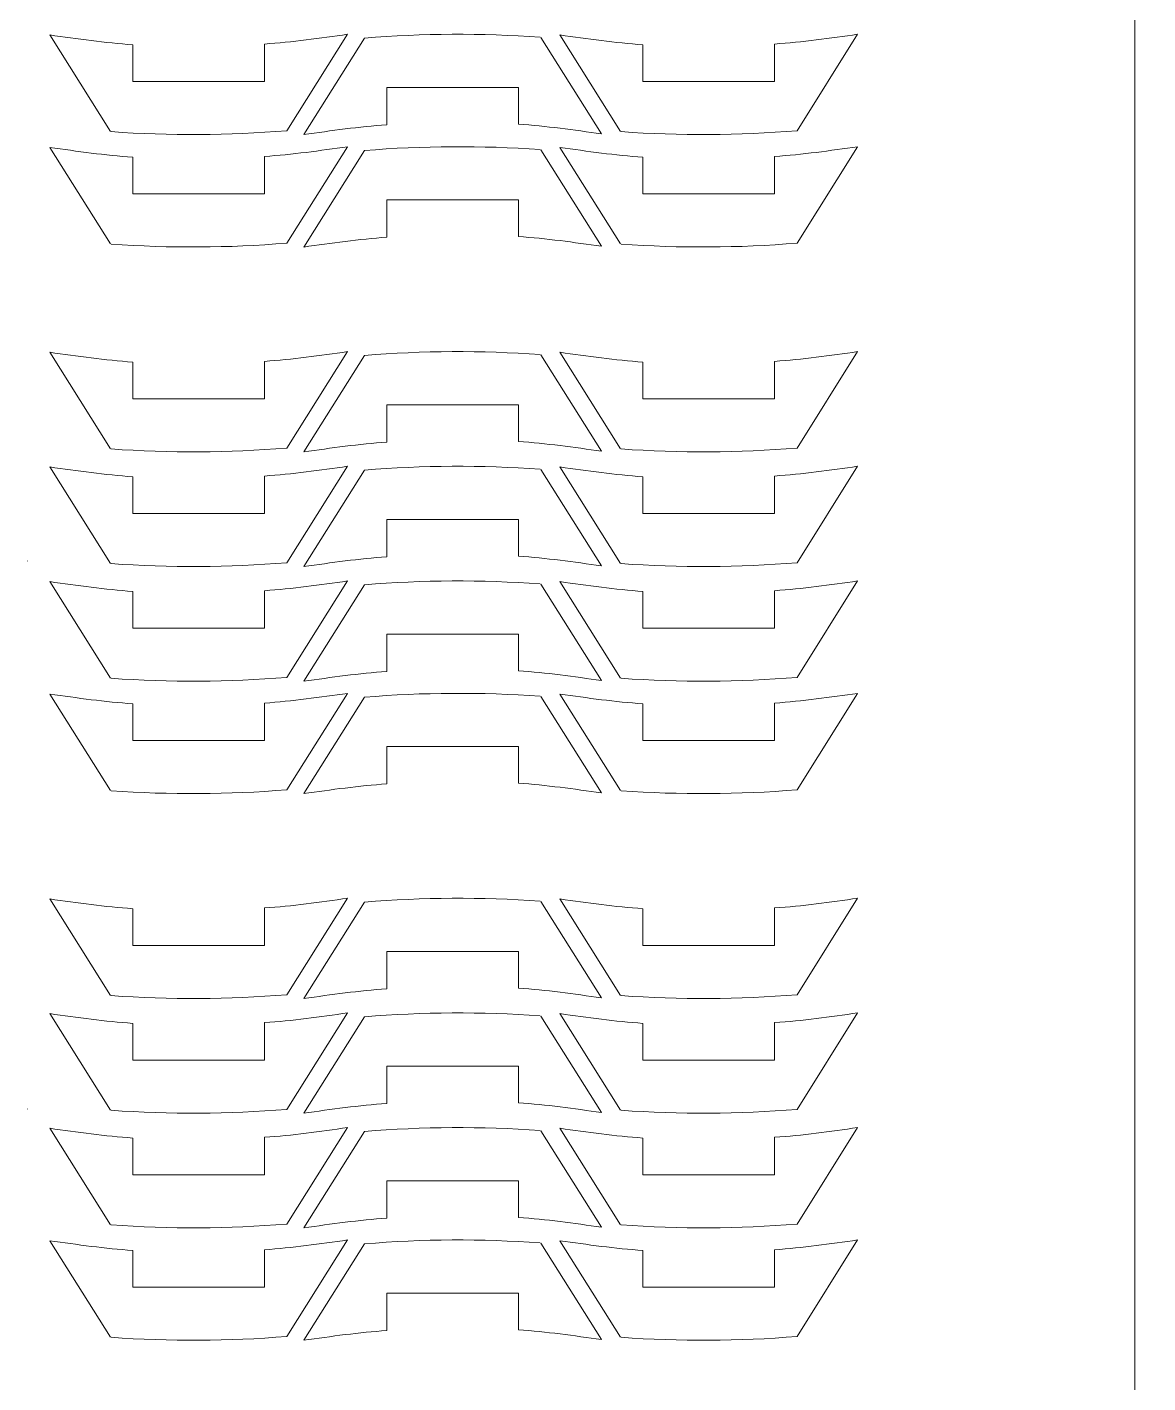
# Model space of a CAD drawing. Header units: centimetres. Extents: x -226 to -75, y 0 to 222.
# Drawn here: x -202.15 to -195.76, y 14.77 to 22.49 of the extents above; entities that cross this region are included whole.
import ezdxf

# ---------------------------------------------------------------- set-up
doc = ezdxf.new("R2010")
doc.units = ezdxf.units.CM
doc.header["$MEASUREMENT"] = 0
doc.layers.add('layer 1', color=7, linetype='Continuous')

msp = doc.modelspace()

# ---------------------------------------------------------------- linework, layer by layer
at = {"layer": 'layer 1', "color": 250, "lineweight": 20}
for points in [[(-225.83724, 0.31703), (-195.83724, 0.31703), (-195.83724, 30.31703), (-225.83724, 30.31703), (-225.83724, 0.31703)], [(-195.83724, 0.31703), (-165.83724, 0.31703), (-165.83724, 30.31703), (-195.83724, 30.31703), (-195.83724, 0.31703)]]:
    msp.add_lwpolyline(points, close=True, dxfattribs=at)
at = {"layer": 'layer 1', "color": 1, "lineweight": 9}
for points, knots in [([(-201.54385, 22.38769), (-201.70083, 22.39806), (-201.86085, 22.42085), (-202.01639, 22.44311), (-202.01639, 22.44311), (-202.01639, 22.44311), (-201.67152, 21.89397), (-201.67152, 21.89397)], [0, 0, 0, 0, 0.3333333, 0.3333333, 0.3333333, 0.3333333, 1, 1, 1, 1]), ([(-200.79388, 22.39168), (-200.6369, 22.40205), (-200.47688, 22.42484), (-200.32134, 22.4471), (-200.32134, 22.4471), (-200.32134, 22.4471), (-200.66621, 21.89797), (-200.66621, 21.89797)], [0, 0, 0, 0, 0.3333333, 0.3333333, 0.3333333, 0.3333333, 1, 1, 1, 1]), ([(-200.09784, 21.93128), (-200.25479, 21.92091), (-200.41484, 21.89812), (-200.57038, 21.87586), (-200.57038, 21.87586), (-200.57038, 21.87586), (-200.22551, 22.42499), (-200.22551, 22.42499)], [0, 0, 0, 0, 0.3333333, 0.3333333, 0.3333333, 0.3333333, 1, 1, 1, 1]), ([(-199.34784, 21.93528), (-199.19089, 21.9249), (-199.03084, 21.90212), (-198.8753, 21.87986), (-198.8753, 21.87986), (-198.8753, 21.87986), (-199.22017, 22.42899), (-199.22017, 22.42899)], [0, 0, 0, 0, 0.3333333, 0.3333333, 0.3333333, 0.3333333, 1, 1, 1, 1]), ([(-198.63898, 22.38769), (-198.79596, 22.39806), (-198.95598, 22.42085), (-199.11152, 22.44311), (-199.11152, 22.44311), (-199.11152, 22.44311), (-198.76665, 21.89397), (-198.76665, 21.89397)], [0, 0, 0, 0, 0.3333333, 0.3333333, 0.3333333, 0.3333333, 1, 1, 1, 1]), ([(-197.88901, 22.39168), (-197.73203, 22.40205), (-197.57201, 22.42484), (-197.41647, 22.4471), (-197.41647, 22.4471), (-197.41647, 22.4471), (-197.76134, 21.89797), (-197.76134, 21.89797)], [0, 0, 0, 0, 0.3333333, 0.3333333, 0.3333333, 0.3333333, 1, 1, 1, 1]), ([(-201.54385, 21.74762), (-201.70083, 21.75799), (-201.86085, 21.78078), (-202.01639, 21.80304), (-202.01639, 21.80304), (-202.01639, 21.80304), (-201.67152, 21.25391), (-201.67152, 21.25391)], [0, 0, 0, 0, 0.3333333, 0.3333333, 0.3333333, 0.3333333, 1, 1, 1, 1]), ([(-200.79388, 21.75162), (-200.6369, 21.76199), (-200.47688, 21.78478), (-200.32134, 21.80704), (-200.32134, 21.80704), (-200.32134, 21.80704), (-200.66621, 21.2579), (-200.66621, 21.2579)], [0, 0, 0, 0, 0.3333333, 0.3333333, 0.3333333, 0.3333333, 1, 1, 1, 1]), ([(-200.09784, 21.29121), (-200.25479, 21.28084), (-200.41484, 21.25805), (-200.57038, 21.23579), (-200.57038, 21.23579), (-200.57038, 21.23579), (-200.22551, 21.78493), (-200.22551, 21.78493)], [0, 0, 0, 0, 0.3333333, 0.3333333, 0.3333333, 0.3333333, 1, 1, 1, 1]), ([(-199.34784, 21.29521), (-199.19089, 21.28484), (-199.03084, 21.26205), (-198.8753, 21.23979), (-198.8753, 21.23979), (-198.8753, 21.23979), (-199.22017, 21.78892), (-199.22017, 21.78892)], [0, 0, 0, 0, 0.3333333, 0.3333333, 0.3333333, 0.3333333, 1, 1, 1, 1]), ([(-198.63898, 21.74762), (-198.79596, 21.75799), (-198.95598, 21.78078), (-199.11152, 21.80304), (-199.11152, 21.80304), (-199.11152, 21.80304), (-198.76665, 21.25391), (-198.76665, 21.25391)], [0, 0, 0, 0, 0.3333333, 0.3333333, 0.3333333, 0.3333333, 1, 1, 1, 1]), ([(-197.88901, 21.75162), (-197.73203, 21.76199), (-197.57201, 21.78478), (-197.41647, 21.80704), (-197.41647, 21.80704), (-197.41647, 21.80704), (-197.76134, 21.2579), (-197.76134, 21.2579)], [0, 0, 0, 0, 0.3333333, 0.3333333, 0.3333333, 0.3333333, 1, 1, 1, 1]), ([(-201.54385, 20.58066), (-201.70083, 20.59103), (-201.86085, 20.61382), (-202.01639, 20.63608), (-202.01639, 20.63608), (-202.01639, 20.63608), (-201.67152, 20.08695), (-201.67152, 20.08695)], [0, 0, 0, 0, 0.3333333, 0.3333333, 0.3333333, 0.3333333, 1, 1, 1, 1]), ([(-200.79388, 20.58466), (-200.6369, 20.59503), (-200.47688, 20.61782), (-200.32134, 20.64008), (-200.32134, 20.64008), (-200.32134, 20.64008), (-200.66621, 20.09095), (-200.66621, 20.09095)], [0, 0, 0, 0, 0.3333333, 0.3333333, 0.3333333, 0.3333333, 1, 1, 1, 1]), ([(-200.09784, 20.12426), (-200.25479, 20.11388), (-200.41484, 20.0911), (-200.57038, 20.06884), (-200.57038, 20.06884), (-200.57038, 20.06884), (-200.22551, 20.61797), (-200.22551, 20.61797)], [0, 0, 0, 0, 0.3333333, 0.3333333, 0.3333333, 0.3333333, 1, 1, 1, 1]), ([(-199.34784, 20.12825), (-199.19089, 20.11788), (-199.03084, 20.09509), (-198.8753, 20.07283), (-198.8753, 20.07283), (-198.8753, 20.07283), (-199.22017, 20.62197), (-199.22017, 20.62197)], [0, 0, 0, 0, 0.3333333, 0.3333333, 0.3333333, 0.3333333, 1, 1, 1, 1]), ([(-198.63898, 20.58066), (-198.79596, 20.59103), (-198.95598, 20.61382), (-199.11152, 20.63608), (-199.11152, 20.63608), (-199.11152, 20.63608), (-198.76665, 20.08695), (-198.76665, 20.08695)], [0, 0, 0, 0, 0.3333333, 0.3333333, 0.3333333, 0.3333333, 1, 1, 1, 1]), ([(-197.88901, 20.58466), (-197.73203, 20.59503), (-197.57201, 20.61782), (-197.41647, 20.64008), (-197.41647, 20.64008), (-197.41647, 20.64008), (-197.76134, 20.09095), (-197.76134, 20.09095)], [0, 0, 0, 0, 0.3333333, 0.3333333, 0.3333333, 0.3333333, 1, 1, 1, 1]), ([(-201.54385, 19.92768), (-201.70083, 19.93809), (-201.86085, 19.96088), (-202.01639, 19.98314), (-202.01639, 19.98314), (-202.01639, 19.98314), (-201.67152, 19.434), (-201.67152, 19.434)], [0, 0, 0, 0, 0.3333333, 0.3333333, 0.3333333, 0.3333333, 1, 1, 1, 1]), ([(-200.79388, 19.93168), (-200.6369, 19.94208), (-200.47688, 19.96487), (-200.32134, 19.98713), (-200.32134, 19.98713), (-200.32134, 19.98713), (-200.66621, 19.438), (-200.66621, 19.438)], [0, 0, 0, 0, 0.3333333, 0.3333333, 0.3333333, 0.3333333, 1, 1, 1, 1]), ([(-200.09784, 19.47128), (-200.25479, 19.46094), (-200.41484, 19.43815), (-200.57038, 19.41589), (-200.57038, 19.41589), (-200.57038, 19.41589), (-200.22551, 19.96502), (-200.22551, 19.96502)], [0, 0, 0, 0, 0.3333333, 0.3333333, 0.3333333, 0.3333333, 1, 1, 1, 1]), ([(-199.34784, 19.47527), (-199.19089, 19.46493), (-199.03084, 19.44214), (-198.8753, 19.41988), (-198.8753, 19.41988), (-198.8753, 19.41988), (-199.22017, 19.96902), (-199.22017, 19.96902)], [0, 0, 0, 0, 0.3333333, 0.3333333, 0.3333333, 0.3333333, 1, 1, 1, 1]), ([(-198.63898, 19.92768), (-198.79596, 19.93809), (-198.95598, 19.96088), (-199.11152, 19.98314), (-199.11152, 19.98314), (-199.11152, 19.98314), (-198.76665, 19.434), (-198.76665, 19.434)], [0, 0, 0, 0, 0.3333333, 0.3333333, 0.3333333, 0.3333333, 1, 1, 1, 1]), ([(-197.88901, 19.93168), (-197.73203, 19.94208), (-197.57201, 19.96487), (-197.41647, 19.98713), (-197.41647, 19.98713), (-197.41647, 19.98713), (-197.76134, 19.438), (-197.76134, 19.438)], [0, 0, 0, 0, 0.3333333, 0.3333333, 0.3333333, 0.3333333, 1, 1, 1, 1]), ([(-202.14333, 19.44664), (-202.14333, 19.44664), (-202.14333, 19.44735), (-202.14333, 19.44735), (-202.14333, 19.44735), (-202.14333, 19.44735), (-202.14333, 19.44802), (-202.14333, 19.44802), (-202.14333, 19.44802), (-202.14333, 19.44802), (-202.14333, 19.44664), (-202.14333, 19.44664)], [0, 0, 0, 0, 0.25, 0.25, 0.25, 0.25, 0.5, 0.5, 0.5, 0.5, 1, 1, 1, 1]), ([(-201.54385, 19.27473), (-201.70083, 19.2851), (-201.86085, 19.30789), (-202.01639, 19.33015), (-202.01639, 19.33015), (-202.01639, 19.33015), (-201.67152, 18.78102), (-201.67152, 18.78102)], [0, 0, 0, 0, 0.3333333, 0.3333333, 0.3333333, 0.3333333, 1, 1, 1, 1]), ([(-200.79388, 19.27873), (-200.6369, 19.2891), (-200.47688, 19.31189), (-200.32134, 19.33415), (-200.32134, 19.33415), (-200.32134, 19.33415), (-200.66621, 18.78502), (-200.66621, 18.78502)], [0, 0, 0, 0, 0.3333333, 0.3333333, 0.3333333, 0.3333333, 1, 1, 1, 1]), ([(-200.09784, 18.81833), (-200.25479, 18.80795), (-200.41484, 18.78516), (-200.57038, 18.7629), (-200.57038, 18.7629), (-200.57038, 18.7629), (-200.22551, 19.31204), (-200.22551, 19.31204)], [0, 0, 0, 0, 0.3333333, 0.3333333, 0.3333333, 0.3333333, 1, 1, 1, 1]), ([(-199.34784, 18.82232), (-199.19089, 18.81195), (-199.03084, 18.78916), (-198.8753, 18.7669), (-198.8753, 18.7669), (-198.8753, 18.7669), (-199.22017, 19.31604), (-199.22017, 19.31604)], [0, 0, 0, 0, 0.3333333, 0.3333333, 0.3333333, 0.3333333, 1, 1, 1, 1]), ([(-198.63898, 19.27473), (-198.79596, 19.2851), (-198.95598, 19.30789), (-199.11152, 19.33015), (-199.11152, 19.33015), (-199.11152, 19.33015), (-198.76665, 18.78102), (-198.76665, 18.78102)], [0, 0, 0, 0, 0.3333333, 0.3333333, 0.3333333, 0.3333333, 1, 1, 1, 1]), ([(-197.88901, 19.27873), (-197.73203, 19.2891), (-197.57201, 19.31189), (-197.41647, 19.33415), (-197.41647, 19.33415), (-197.41647, 19.33415), (-197.76134, 18.78502), (-197.76134, 18.78502)], [0, 0, 0, 0, 0.3333333, 0.3333333, 0.3333333, 0.3333333, 1, 1, 1, 1]), ([(-201.54385, 18.63467), (-201.70083, 18.64504), (-201.86085, 18.66783), (-202.01639, 18.69009), (-202.01639, 18.69009), (-202.01639, 18.69009), (-201.67152, 18.14095), (-201.67152, 18.14095)], [0, 0, 0, 0, 0.3333333, 0.3333333, 0.3333333, 0.3333333, 1, 1, 1, 1]), ([(-200.79388, 18.63866), (-200.6369, 18.64904), (-200.47688, 18.67182), (-200.32134, 18.69408), (-200.32134, 18.69408), (-200.32134, 18.69408), (-200.66621, 18.14495), (-200.66621, 18.14495)], [0, 0, 0, 0, 0.3333333, 0.3333333, 0.3333333, 0.3333333, 1, 1, 1, 1]), ([(-198.63898, 18.63467), (-198.79596, 18.64504), (-198.95598, 18.66783), (-199.11152, 18.69009), (-199.11152, 18.69009), (-199.11152, 18.69009), (-198.76665, 18.14095), (-198.76665, 18.14095)], [0, 0, 0, 0, 0.3333333, 0.3333333, 0.3333333, 0.3333333, 1, 1, 1, 1]), ([(-197.88901, 18.63866), (-197.73203, 18.64904), (-197.57201, 18.67182), (-197.41647, 18.69408), (-197.41647, 18.69408), (-197.41647, 18.69408), (-197.76134, 18.14495), (-197.76134, 18.14495)], [0, 0, 0, 0, 0.3333333, 0.3333333, 0.3333333, 0.3333333, 1, 1, 1, 1]), ([(-200.09784, 18.17826), (-200.25479, 18.16789), (-200.41484, 18.1451), (-200.57038, 18.12284), (-200.57038, 18.12284), (-200.57038, 18.12284), (-200.22551, 18.67197), (-200.22551, 18.67197)], [0, 0, 0, 0, 0.3333333, 0.3333333, 0.3333333, 0.3333333, 1, 1, 1, 1]), ([(-199.34784, 18.18226), (-199.19089, 18.17189), (-199.03084, 18.1491), (-198.8753, 18.12684), (-198.8753, 18.12684), (-198.8753, 18.12684), (-199.22017, 18.67597), (-199.22017, 18.67597)], [0, 0, 0, 0, 0.3333333, 0.3333333, 0.3333333, 0.3333333, 1, 1, 1, 1]), ([(-200.79388, 17.47171), (-200.6369, 17.48208), (-200.47688, 17.50487), (-200.32134, 17.52713), (-200.32134, 17.52713), (-200.32134, 17.52713), (-200.66621, 16.97799), (-200.66621, 16.97799)], [0, 0, 0, 0, 0.3333333, 0.3333333, 0.3333333, 0.3333333, 1, 1, 1, 1]), ([(-197.88901, 17.47171), (-197.73203, 17.48208), (-197.57201, 17.50487), (-197.41647, 17.52713), (-197.41647, 17.52713), (-197.41647, 17.52713), (-197.76134, 16.97799), (-197.76134, 16.97799)], [0, 0, 0, 0, 0.3333333, 0.3333333, 0.3333333, 0.3333333, 1, 1, 1, 1]), ([(-201.54385, 17.46771), (-201.70083, 17.47808), (-201.86085, 17.50087), (-202.01639, 17.52313), (-202.01639, 17.52313), (-202.01639, 17.52313), (-201.67152, 16.974), (-201.67152, 16.974)], [0, 0, 0, 0, 0.3333333, 0.3333333, 0.3333333, 0.3333333, 1, 1, 1, 1]), ([(-200.09784, 17.0113), (-200.25479, 17.00093), (-200.41484, 16.97814), (-200.57038, 16.95588), (-200.57038, 16.95588), (-200.57038, 16.95588), (-200.22551, 17.50502), (-200.22551, 17.50502)], [0, 0, 0, 0, 0.3333333, 0.3333333, 0.3333333, 0.3333333, 1, 1, 1, 1]), ([(-199.34784, 17.0153), (-199.19089, 17.00493), (-199.03084, 16.98214), (-198.8753, 16.95988), (-198.8753, 16.95988), (-198.8753, 16.95988), (-199.22017, 17.50901), (-199.22017, 17.50901)], [0, 0, 0, 0, 0.3333333, 0.3333333, 0.3333333, 0.3333333, 1, 1, 1, 1]), ([(-198.63898, 17.46771), (-198.79596, 17.47808), (-198.95598, 17.50087), (-199.11152, 17.52313), (-199.11152, 17.52313), (-199.11152, 17.52313), (-198.76665, 16.974), (-198.76665, 16.974)], [0, 0, 0, 0, 0.3333333, 0.3333333, 0.3333333, 0.3333333, 1, 1, 1, 1]), ([(-201.54385, 16.81473), (-201.70083, 16.82514), (-201.86085, 16.84792), (-202.01639, 16.87018), (-202.01639, 16.87018), (-202.01639, 16.87018), (-201.67152, 16.32105), (-201.67152, 16.32105)], [0, 0, 0, 0, 0.3333333, 0.3333333, 0.3333333, 0.3333333, 1, 1, 1, 1]), ([(-200.79388, 16.81872), (-200.6369, 16.82913), (-200.47688, 16.85192), (-200.32134, 16.87418), (-200.32134, 16.87418), (-200.32134, 16.87418), (-200.66621, 16.32504), (-200.66621, 16.32504)], [0, 0, 0, 0, 0.3333333, 0.3333333, 0.3333333, 0.3333333, 1, 1, 1, 1]), ([(-200.09784, 16.35832), (-200.25479, 16.34799), (-200.41484, 16.3252), (-200.57038, 16.30294), (-200.57038, 16.30294), (-200.57038, 16.30294), (-200.22551, 16.85207), (-200.22551, 16.85207)], [0, 0, 0, 0, 0.3333333, 0.3333333, 0.3333333, 0.3333333, 1, 1, 1, 1]), ([(-199.34784, 16.36232), (-199.19089, 16.35198), (-199.03084, 16.32919), (-198.8753, 16.30693), (-198.8753, 16.30693), (-198.8753, 16.30693), (-199.22017, 16.85606), (-199.22017, 16.85606)], [0, 0, 0, 0, 0.3333333, 0.3333333, 0.3333333, 0.3333333, 1, 1, 1, 1]), ([(-198.63898, 16.81473), (-198.79596, 16.82514), (-198.95598, 16.84792), (-199.11152, 16.87018), (-199.11152, 16.87018), (-199.11152, 16.87018), (-198.76665, 16.32105), (-198.76665, 16.32105)], [0, 0, 0, 0, 0.3333333, 0.3333333, 0.3333333, 0.3333333, 1, 1, 1, 1]), ([(-197.88901, 16.81872), (-197.73203, 16.82913), (-197.57201, 16.85192), (-197.41647, 16.87418), (-197.41647, 16.87418), (-197.41647, 16.87418), (-197.76134, 16.32504), (-197.76134, 16.32504)], [0, 0, 0, 0, 0.3333333, 0.3333333, 0.3333333, 0.3333333, 1, 1, 1, 1]), ([(-202.14333, 16.3267), (-202.14333, 16.3267), (-202.14333, 16.3274), (-202.14333, 16.3274), (-202.14333, 16.3274), (-202.14333, 16.3274), (-202.14333, 16.32807), (-202.14333, 16.32807), (-202.14333, 16.32807), (-202.14333, 16.32807), (-202.14333, 16.3267), (-202.14333, 16.3267)], [0, 0, 0, 0, 0.25, 0.25, 0.25, 0.25, 0.5, 0.5, 0.5, 0.5, 1, 1, 1, 1]), ([(-201.54385, 16.16178), (-201.70083, 16.17215), (-201.86085, 16.19494), (-202.01639, 16.2172), (-202.01639, 16.2172), (-202.01639, 16.2172), (-201.67152, 15.66807), (-201.67152, 15.66807)], [0, 0, 0, 0, 0.3333333, 0.3333333, 0.3333333, 0.3333333, 1, 1, 1, 1]), ([(-200.79388, 16.16577), (-200.6369, 16.17614), (-200.47688, 16.19893), (-200.32134, 16.22119), (-200.32134, 16.22119), (-200.32134, 16.22119), (-200.66621, 15.67206), (-200.66621, 15.67206)], [0, 0, 0, 0, 0.3333333, 0.3333333, 0.3333333, 0.3333333, 1, 1, 1, 1]), ([(-198.63898, 16.16178), (-198.79596, 16.17215), (-198.95598, 16.19494), (-199.11152, 16.2172), (-199.11152, 16.2172), (-199.11152, 16.2172), (-198.76665, 15.66807), (-198.76665, 15.66807)], [0, 0, 0, 0, 0.3333333, 0.3333333, 0.3333333, 0.3333333, 1, 1, 1, 1]), ([(-197.88901, 16.16577), (-197.73203, 16.17614), (-197.57201, 16.19893), (-197.41647, 16.22119), (-197.41647, 16.22119), (-197.41647, 16.22119), (-197.76134, 15.67206), (-197.76134, 15.67206)], [0, 0, 0, 0, 0.3333333, 0.3333333, 0.3333333, 0.3333333, 1, 1, 1, 1]), ([(-200.09784, 15.70537), (-200.25479, 15.695), (-200.41484, 15.67221), (-200.57038, 15.64995), (-200.57038, 15.64995), (-200.57038, 15.64995), (-200.22551, 16.19909), (-200.22551, 16.19909)], [0, 0, 0, 0, 0.3333333, 0.3333333, 0.3333333, 0.3333333, 1, 1, 1, 1]), ([(-199.34784, 15.70937), (-199.19089, 15.69899), (-199.03084, 15.6762), (-198.8753, 15.65394), (-198.8753, 15.65394), (-198.8753, 15.65394), (-199.22017, 16.20308), (-199.22017, 16.20308)], [0, 0, 0, 0, 0.3333333, 0.3333333, 0.3333333, 0.3333333, 1, 1, 1, 1]), ([(-201.54385, 15.52171), (-201.70083, 15.53208), (-201.86085, 15.55487), (-202.01639, 15.57713), (-202.01639, 15.57713), (-202.01639, 15.57713), (-201.67152, 15.028), (-201.67152, 15.028)], [0, 0, 0, 0, 0.3333333, 0.3333333, 0.3333333, 0.3333333, 1, 1, 1, 1]), ([(-200.79388, 15.52571), (-200.6369, 15.53608), (-200.47688, 15.55887), (-200.32134, 15.58113), (-200.32134, 15.58113), (-200.32134, 15.58113), (-200.66621, 15.032), (-200.66621, 15.032)], [0, 0, 0, 0, 0.3333333, 0.3333333, 0.3333333, 0.3333333, 1, 1, 1, 1]), ([(-200.09784, 15.06531), (-200.25479, 15.05494), (-200.41484, 15.03215), (-200.57038, 15.00989), (-200.57038, 15.00989), (-200.57038, 15.00989), (-200.22551, 15.55902), (-200.22551, 15.55902)], [0, 0, 0, 0, 0.3333333, 0.3333333, 0.3333333, 0.3333333, 1, 1, 1, 1]), ([(-199.34784, 15.0693), (-199.19089, 15.05893), (-199.03084, 15.03614), (-198.8753, 15.01388), (-198.8753, 15.01388), (-198.8753, 15.01388), (-199.22017, 15.56302), (-199.22017, 15.56302)], [0, 0, 0, 0, 0.3333333, 0.3333333, 0.3333333, 0.3333333, 1, 1, 1, 1]), ([(-198.63898, 15.52171), (-198.79596, 15.53208), (-198.95598, 15.55487), (-199.11152, 15.57713), (-199.11152, 15.57713), (-199.11152, 15.57713), (-198.76665, 15.028), (-198.76665, 15.028)], [0, 0, 0, 0, 0.3333333, 0.3333333, 0.3333333, 0.3333333, 1, 1, 1, 1]), ([(-197.88901, 15.52571), (-197.73203, 15.53608), (-197.57201, 15.55887), (-197.41647, 15.58113), (-197.41647, 15.58113), (-197.41647, 15.58113), (-197.76134, 15.032), (-197.76134, 15.032)], [0, 0, 0, 0, 0.3333333, 0.3333333, 0.3333333, 0.3333333, 1, 1, 1, 1])]:
    msp.add_open_spline(points, degree=3, knots=knots, dxfattribs=at)
for points in [[(-200.79388, 22.39168), (-200.79388, 22.39168), (-200.79388, 22.17829), (-200.79388, 22.17829)], [(-200.22551, 22.425), (-199.89147, 22.45265), (-199.55894, 22.45438), (-199.22377, 22.43015)], [(-197.88901, 22.39168), (-197.88901, 22.39168), (-197.88901, 22.17829), (-197.88901, 22.17829)], [(-201.54385, 22.17829), (-201.54385, 22.17829), (-201.54385, 22.3877), (-201.54385, 22.3877)], [(-198.63898, 22.17829), (-198.63898, 22.17829), (-198.63898, 22.3877), (-198.63898, 22.3877)], [(-200.79388, 22.17829), (-200.79388, 22.17829), (-201.54386, 22.17829), (-201.54386, 22.17829)], [(-197.88901, 22.17829), (-197.88901, 22.17829), (-198.63898, 22.17829), (-198.63898, 22.17829)], [(-200.09784, 22.14467), (-200.09784, 22.14467), (-199.34783, 22.14467), (-199.34783, 22.14467)], [(-200.09784, 21.93128), (-200.09784, 21.93128), (-200.09784, 22.14467), (-200.09784, 22.14467)], [(-199.34784, 22.14467), (-199.34784, 22.14467), (-199.34784, 21.93526), (-199.34784, 21.93526)], [(-200.66621, 21.89797), (-201.00026, 21.87031), (-201.33278, 21.86858), (-201.66796, 21.89282)], [(-197.76134, 21.89797), (-198.09539, 21.87031), (-198.42791, 21.86858), (-198.76309, 21.89282)], [(-200.22551, 21.78493), (-199.89147, 21.81259), (-199.55894, 21.81432), (-199.22377, 21.79008)], [(-201.54385, 21.53823), (-201.54385, 21.53823), (-201.54385, 21.74764), (-201.54385, 21.74764)], [(-200.79388, 21.75162), (-200.79388, 21.75162), (-200.79388, 21.53822), (-200.79388, 21.53822)], [(-198.63898, 21.53823), (-198.63898, 21.53823), (-198.63898, 21.74764), (-198.63898, 21.74764)], [(-197.88901, 21.75162), (-197.88901, 21.75162), (-197.88901, 21.53822), (-197.88901, 21.53822)], [(-200.79388, 21.53823), (-200.79388, 21.53823), (-201.54386, 21.53823), (-201.54386, 21.53823)], [(-200.09784, 21.50461), (-200.09784, 21.50461), (-199.34783, 21.50461), (-199.34783, 21.50461)], [(-200.09784, 21.29121), (-200.09784, 21.29121), (-200.09784, 21.50461), (-200.09784, 21.50461)], [(-199.34784, 21.50461), (-199.34784, 21.50461), (-199.34784, 21.2952), (-199.34784, 21.2952)], [(-197.88901, 21.53823), (-197.88901, 21.53823), (-198.63898, 21.53823), (-198.63898, 21.53823)], [(-200.66621, 21.2579), (-201.00026, 21.23024), (-201.33278, 21.22851), (-201.66796, 21.25275)], [(-197.76134, 21.2579), (-198.09539, 21.23024), (-198.42791, 21.22851), (-198.76309, 21.25275)], [(-200.22551, 20.61797), (-199.89147, 20.64563), (-199.55894, 20.64736), (-199.22377, 20.62312)], [(-201.54385, 20.37127), (-201.54385, 20.37127), (-201.54385, 20.58068), (-201.54385, 20.58068)], [(-200.79388, 20.58466), (-200.79388, 20.58466), (-200.79388, 20.37126), (-200.79388, 20.37126)], [(-198.63898, 20.37127), (-198.63898, 20.37127), (-198.63898, 20.58068), (-198.63898, 20.58068)], [(-197.88901, 20.58466), (-197.88901, 20.58466), (-197.88901, 20.37126), (-197.88901, 20.37126)], [(-200.79388, 20.37127), (-200.79388, 20.37127), (-201.54386, 20.37127), (-201.54386, 20.37127)], [(-200.09784, 20.33765), (-200.09784, 20.33765), (-199.34783, 20.33765), (-199.34783, 20.33765)], [(-200.09784, 20.12426), (-200.09784, 20.12426), (-200.09784, 20.33765), (-200.09784, 20.33765)], [(-199.34784, 20.33765), (-199.34784, 20.33765), (-199.34784, 20.12824), (-199.34784, 20.12824)], [(-197.88901, 20.37127), (-197.88901, 20.37127), (-198.63898, 20.37127), (-198.63898, 20.37127)], [(-200.66621, 20.09094), (-201.00026, 20.06329), (-201.33278, 20.06156), (-201.66796, 20.08579)], [(-197.76134, 20.09094), (-198.09539, 20.06329), (-198.42791, 20.06156), (-198.76309, 20.08579)], [(-201.54385, 19.71829), (-201.54385, 19.71829), (-201.54385, 19.9277), (-201.54385, 19.9277)], [(-200.79388, 19.93168), (-200.79388, 19.93168), (-200.79388, 19.71828), (-200.79388, 19.71828)], [(-200.22551, 19.96503), (-199.89147, 19.99265), (-199.55894, 19.99438), (-199.22377, 19.97014)], [(-198.63898, 19.71829), (-198.63898, 19.71829), (-198.63898, 19.9277), (-198.63898, 19.9277)], [(-197.88901, 19.93168), (-197.88901, 19.93168), (-197.88901, 19.71828), (-197.88901, 19.71828)], [(-200.79388, 19.71829), (-200.79388, 19.71829), (-201.54386, 19.71829), (-201.54386, 19.71829)], [(-197.88901, 19.71829), (-197.88901, 19.71829), (-198.63898, 19.71829), (-198.63898, 19.71829)], [(-200.09784, 19.47128), (-200.09784, 19.47128), (-200.09784, 19.68467), (-200.09784, 19.68467)], [(-200.09784, 19.68466), (-200.09784, 19.68466), (-199.34783, 19.68466), (-199.34783, 19.68466)], [(-199.34784, 19.68466), (-199.34784, 19.68466), (-199.34784, 19.47525), (-199.34784, 19.47525)], [(-200.66621, 19.43799), (-201.00026, 19.4103), (-201.33278, 19.40857), (-201.66796, 19.43284)], [(-197.76134, 19.43799), (-198.09539, 19.4103), (-198.42791, 19.40857), (-198.76309, 19.43284)], [(-200.22551, 19.31204), (-199.89147, 19.3397), (-199.55894, 19.34143), (-199.22377, 19.31719)], [(-201.54385, 19.06534), (-201.54385, 19.06534), (-201.54385, 19.27475), (-201.54385, 19.27475)], [(-200.79388, 19.27873), (-200.79388, 19.27873), (-200.79388, 19.06533), (-200.79388, 19.06533)], [(-198.63898, 19.06534), (-198.63898, 19.06534), (-198.63898, 19.27475), (-198.63898, 19.27475)], [(-197.88901, 19.27873), (-197.88901, 19.27873), (-197.88901, 19.06533), (-197.88901, 19.06533)], [(-200.79388, 19.06534), (-200.79388, 19.06534), (-201.54386, 19.06534), (-201.54386, 19.06534)], [(-200.09784, 18.81833), (-200.09784, 18.81833), (-200.09784, 19.03172), (-200.09784, 19.03172)], [(-200.09784, 19.03171), (-200.09784, 19.03171), (-199.34783, 19.03171), (-199.34783, 19.03171)], [(-199.34784, 19.03171), (-199.34784, 19.03171), (-199.34784, 18.82231), (-199.34784, 18.82231)], [(-197.88901, 19.06534), (-197.88901, 19.06534), (-198.63898, 19.06534), (-198.63898, 19.06534)], [(-200.66621, 18.78501), (-201.00026, 18.75735), (-201.33278, 18.75562), (-201.66796, 18.77986)], [(-197.76134, 18.78501), (-198.09539, 18.75735), (-198.42791, 18.75562), (-198.76309, 18.77986)], [(-200.22551, 18.67198), (-199.89147, 18.69963), (-199.55894, 18.70136), (-199.22377, 18.67713)], [(-201.54385, 18.42528), (-201.54385, 18.42528), (-201.54385, 18.63468), (-201.54385, 18.63468)], [(-200.79388, 18.63866), (-200.79388, 18.63866), (-200.79388, 18.42527), (-200.79388, 18.42527)], [(-198.63898, 18.42528), (-198.63898, 18.42528), (-198.63898, 18.63468), (-198.63898, 18.63468)], [(-197.88901, 18.63866), (-197.88901, 18.63866), (-197.88901, 18.42527), (-197.88901, 18.42527)], [(-200.79388, 18.42528), (-200.79388, 18.42528), (-201.54386, 18.42528), (-201.54386, 18.42528)], [(-200.09784, 18.17826), (-200.09784, 18.17826), (-200.09784, 18.39166), (-200.09784, 18.39166)], [(-200.09784, 18.39165), (-200.09784, 18.39165), (-199.34783, 18.39165), (-199.34783, 18.39165)], [(-199.34784, 18.39165), (-199.34784, 18.39165), (-199.34784, 18.18224), (-199.34784, 18.18224)], [(-197.88901, 18.42528), (-197.88901, 18.42528), (-198.63898, 18.42528), (-198.63898, 18.42528)], [(-200.66621, 18.14495), (-201.00026, 18.11729), (-201.33278, 18.11556), (-201.66796, 18.1398)], [(-197.76134, 18.14495), (-198.09539, 18.11729), (-198.42791, 18.11556), (-198.76309, 18.1398)], [(-200.22551, 17.50502), (-199.89147, 17.53268), (-199.55894, 17.53441), (-199.22377, 17.51017)], [(-201.54385, 17.25832), (-201.54385, 17.25832), (-201.54385, 17.46773), (-201.54385, 17.46773)], [(-200.79388, 17.47171), (-200.79388, 17.47171), (-200.79388, 17.25831), (-200.79388, 17.25831)], [(-198.63898, 17.25832), (-198.63898, 17.25832), (-198.63898, 17.46773), (-198.63898, 17.46773)], [(-197.88901, 17.47171), (-197.88901, 17.47171), (-197.88901, 17.25831), (-197.88901, 17.25831)], [(-200.79388, 17.25832), (-200.79388, 17.25832), (-201.54386, 17.25832), (-201.54386, 17.25832)], [(-200.09784, 17.0113), (-200.09784, 17.0113), (-200.09784, 17.2247), (-200.09784, 17.2247)], [(-200.09784, 17.22469), (-200.09784, 17.22469), (-199.34783, 17.22469), (-199.34783, 17.22469)], [(-199.34784, 17.22469), (-199.34784, 17.22469), (-199.34784, 17.01528), (-199.34784, 17.01528)], [(-197.88901, 17.25832), (-197.88901, 17.25832), (-198.63898, 17.25832), (-198.63898, 17.25832)], [(-200.66621, 16.97799), (-201.00026, 16.95033), (-201.33278, 16.9486), (-201.66796, 16.97284)], [(-197.76134, 16.97799), (-198.09539, 16.95033), (-198.42791, 16.9486), (-198.76309, 16.97284)], [(-200.22551, 16.85207), (-199.89147, 16.87969), (-199.55894, 16.88142), (-199.22377, 16.85719)], [(-201.54385, 16.60533), (-201.54385, 16.60533), (-201.54385, 16.81474), (-201.54385, 16.81474)], [(-200.79388, 16.81872), (-200.79388, 16.81872), (-200.79388, 16.60533), (-200.79388, 16.60533)], [(-198.63898, 16.60533), (-198.63898, 16.60533), (-198.63898, 16.81474), (-198.63898, 16.81474)], [(-197.88901, 16.81872), (-197.88901, 16.81872), (-197.88901, 16.60533), (-197.88901, 16.60533)], [(-200.79388, 16.60533), (-200.79388, 16.60533), (-201.54386, 16.60533), (-201.54386, 16.60533)], [(-197.88901, 16.60533), (-197.88901, 16.60533), (-198.63898, 16.60533), (-198.63898, 16.60533)], [(-200.09784, 16.35832), (-200.09784, 16.35832), (-200.09784, 16.57172), (-200.09784, 16.57172)], [(-200.09784, 16.57171), (-200.09784, 16.57171), (-199.34783, 16.57171), (-199.34783, 16.57171)], [(-199.34784, 16.57171), (-199.34784, 16.57171), (-199.34784, 16.3623), (-199.34784, 16.3623)], [(-200.66621, 16.32504), (-201.00026, 16.29735), (-201.33278, 16.29562), (-201.66796, 16.31989)], [(-197.76134, 16.32504), (-198.09539, 16.29735), (-198.42791, 16.29562), (-198.76309, 16.31989)], [(-200.22551, 16.19909), (-199.89147, 16.22675), (-199.55894, 16.22848), (-199.22377, 16.20424)], [(-201.54385, 15.95238), (-201.54385, 15.95238), (-201.54385, 16.16179), (-201.54385, 16.16179)], [(-200.79388, 16.16577), (-200.79388, 16.16577), (-200.79388, 15.95238), (-200.79388, 15.95238)], [(-198.63898, 15.95238), (-198.63898, 15.95238), (-198.63898, 16.16179), (-198.63898, 16.16179)], [(-197.88901, 16.16577), (-197.88901, 16.16577), (-197.88901, 15.95238), (-197.88901, 15.95238)], [(-200.79388, 15.95238), (-200.79388, 15.95238), (-201.54386, 15.95238), (-201.54386, 15.95238)], [(-200.09784, 15.70537), (-200.09784, 15.70537), (-200.09784, 15.91877), (-200.09784, 15.91877)], [(-200.09784, 15.91876), (-200.09784, 15.91876), (-199.34783, 15.91876), (-199.34783, 15.91876)], [(-199.34784, 15.91876), (-199.34784, 15.91876), (-199.34784, 15.70935), (-199.34784, 15.70935)], [(-197.88901, 15.95238), (-197.88901, 15.95238), (-198.63898, 15.95238), (-198.63898, 15.95238)], [(-200.66621, 15.67206), (-201.00026, 15.6444), (-201.33278, 15.64267), (-201.66796, 15.66691)], [(-197.76134, 15.67206), (-198.09539, 15.6444), (-198.42791, 15.64267), (-198.76309, 15.66691)], [(-201.54385, 15.31232), (-201.54385, 15.31232), (-201.54385, 15.52173), (-201.54385, 15.52173)], [(-200.79388, 15.52571), (-200.79388, 15.52571), (-200.79388, 15.31231), (-200.79388, 15.31231)], [(-200.22551, 15.55902), (-199.89147, 15.58668), (-199.55894, 15.58841), (-199.22377, 15.56417)], [(-198.63898, 15.31232), (-198.63898, 15.31232), (-198.63898, 15.52173), (-198.63898, 15.52173)], [(-197.88901, 15.52571), (-197.88901, 15.52571), (-197.88901, 15.31231), (-197.88901, 15.31231)], [(-200.79388, 15.31232), (-200.79388, 15.31232), (-201.54386, 15.31232), (-201.54386, 15.31232)], [(-197.88901, 15.31232), (-197.88901, 15.31232), (-198.63898, 15.31232), (-198.63898, 15.31232)], [(-200.09784, 15.06531), (-200.09784, 15.06531), (-200.09784, 15.2787), (-200.09784, 15.2787)], [(-200.09784, 15.27869), (-200.09784, 15.27869), (-199.34783, 15.27869), (-199.34783, 15.27869)], [(-199.34784, 15.27869), (-199.34784, 15.27869), (-199.34784, 15.06929), (-199.34784, 15.06929)], [(-200.66621, 15.03199), (-201.00026, 15.00434), (-201.33278, 15.00261), (-201.66796, 15.02684)], [(-197.76134, 15.03199), (-198.09539, 15.00434), (-198.42791, 15.00261), (-198.76309, 15.02684)]]:
    msp.add_open_spline(points, degree=3, dxfattribs=at)

doc.saveas('drawing.dxf')
